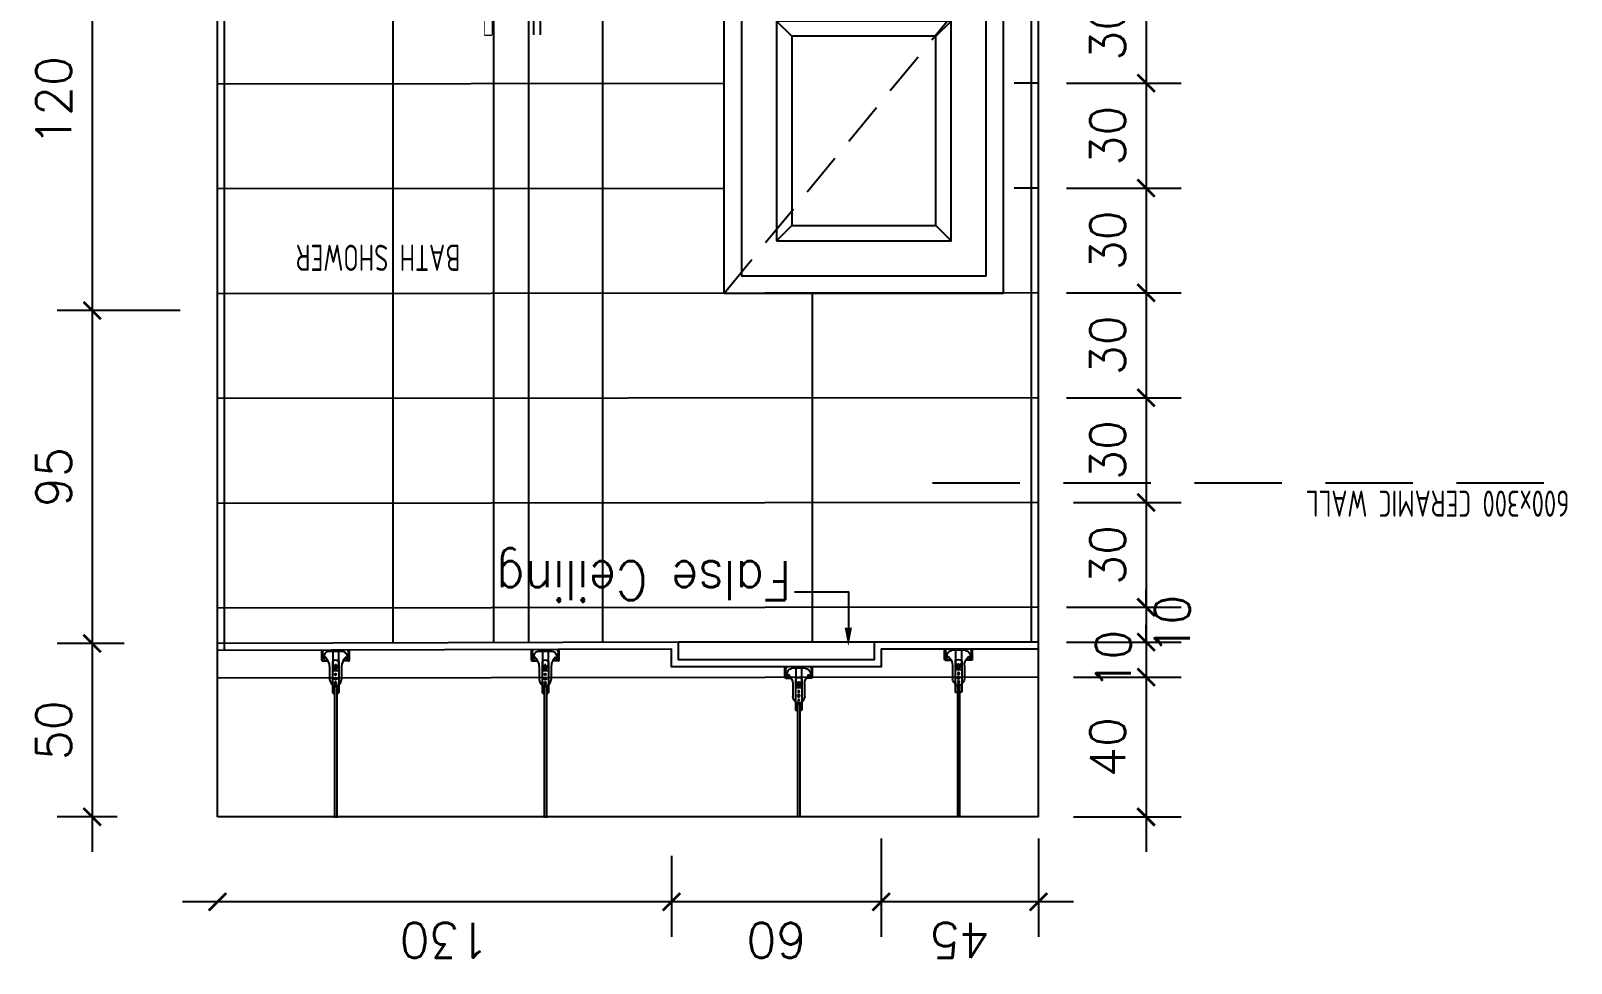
# Model space of a CAD drawing. Header units: centimetres. Extents: x -1797 to 2001, y -8788 to 1856.
# Drawn here: x -1004 to -563.1, y -7375.6 to -7108.8 of the extents above; entities that cross this region are included whole.
import ezdxf
from ezdxf.xclip import XClip

# ---------------------------------------------------------------- set-up
doc = ezdxf.new("R2010")
doc.units = ezdxf.units.CM
doc.header["$LTSCALE"] = 100
doc.header["$MEASUREMENT"] = 0
doc.header["$XCLIPFRAME"] = 0
doc.set_wipeout_variables(frame=1)
doc.header["$PDMODE"] = 35
doc.linetypes.add('HIDDEN', pattern=[0.375, 0.25, -0.125])
for name, color, linetype in [('CEILING', 161, 'Continuous'), ('CEILING HANGER', 8, 'Continuous'), ('DIM', 1, 'Continuous'), ('DOOR', 1, 'Continuous'), ('HATCH-1', 252, 'Continuous'), ('HIDDEN -03', 8, 'HIDDEN'), ('ID_Flooring_02', 127, 'Continuous'), ('TEXT', 3, 'Continuous'), ('Text-1', 3, 'Continuous'), ('WALL-01', 7, 'Continuous'), ('WALL-03', 2, 'Continuous'), ('WALL-04', 1, 'Continuous'), ('WALL-05', 8, 'Continuous')]:
    doc.layers.add(name, color=color, linetype=linetype)
doc.styles.add('HB25Small', font='ARCHSTYL.SHX', dxfattribs={"width": 0.8, "height": 2.5})
doc.styles.add('ISO', font='isocp2.shx', dxfattribs={"width": 0.8})
doc.styles.add('ROMANS', font='romans')
doc.dimstyles.new('AS-17-100', dxfattribs={"dimtxt": 10, "dimasz": 5, "dimexe": 10, "dimexo": 10, "dimgap": 6, "dimtad": 1, "dimtoh": 1, "dimdec": 0, "dimdsep": 46, "dimtxsty": 'ROMANS', "dimblk1": 'ARCHTICK', "dimblk2": 'ARCHTICK', "dimsah": 1, "dimcen": 25, "dimdle": 10, "dimclrd": 1, "dimclre": 1, "dimclrt": 2, "dimadec": 0, "dimazin": 0, "dimtfac": 1, "dimtdec": 0, "dimtofl": 0, "dimtmove": 2, "dimatfit": 3, "dimldrblk": 'ARCHTICK', "dimfxl": 1, "dimtolj": 1, "dimtzin": 0, "dimarcsym": 0})
doc.dimstyles.new('DIM DET', dxfattribs={"dimtxt": 0.05, "dimasz": 0.025, "dimexe": 0.025, "dimexo": 0.025, "dimgap": 0.025, "dimtad": 1, "dimzin": 0, "dimdsep": 46, "dimtxsty": 'ISO', "dimblk": 'ARCHTICK', "dimcen": 0.1, "dimdle": 0.025, "dimclrd": 15, "dimclre": 15, "dimclrt": 2, "dimadec": 0, "dimazin": 0, "dimtfac": 1, "dimtmove": 2, "dimatfit": 0, "dimldrblk": 'ARCHTICK', "dimfxl": 0.17, "dimtzin": 1, "dimarcsym": 0})

# ---------------------------------------------------------------- blocks, each defined once
blk = doc.blocks.new('SUP')
at = {"layer": 'CEILING HANGER', "extrusion": (-6.56544e-09, 1.61575e-05, 1)}
for p, q in [((-555.86, -4415.29, 0.02), (-555.86, -4347.85, 0.02)), ((-555.25, -4415.29, 0.02), (-555.25, -4347.85, 0.02)), ((-556.44, -4415.38, 0.02), (-556.44, -4413.19, 0.02)), ((-554.61, -4415.38, 0.02), (-554.61, -4413.19, 0.02)), ((-557.24, -4420.73, 0.02), (-557.24, -4417, 0.02)), ((-556.44, -4422.11, 0.02), (-556.44, -4415.38, 0.02)), ((-556.34, -4415.29, 0.02), (-554.71, -4415.29, 0.02)), ((-555.86, -4414.67, 0.02), (-555.86, -4414.7, 0.02)), ((-555.86, -4414.7, 0.02), (-555.84, -4414.74, 0.02)), ((-555.84, -4414.74, 0.02), (-555.82, -4414.77, 0.02)), ((-555.82, -4414.77, 0.02), (-555.79, -4414.79, 0.02)), ((-555.79, -4414.79, 0.02), (-555.75, -4414.82, 0.02)), ((-555.75, -4414.82, 0.02), (-555.71, -4414.84, 0.02)), ((-555.71, -4414.84, 0.02), (-555.66, -4414.85, 0.02)), ((-555.66, -4414.85, 0.02), (-555.61, -4414.86, 0.02)), ((-555.61, -4414.86, 0.02), (-555.56, -4414.86, 0.02)), ((-555.56, -4414.86, 0.02), (-555.5, -4414.86, 0.02)), ((-555.5, -4414.86, 0.02), (-555.45, -4414.85, 0.02)), ((-555.45, -4414.85, 0.02), (-555.4, -4414.84, 0.02)), ((-555.4, -4414.84, 0.02), (-555.36, -4414.82, 0.02)), ((-555.36, -4414.82, 0.02), (-555.32, -4414.79, 0.02)), ((-555.32, -4414.79, 0.02), (-555.29, -4414.77, 0.02)), ((-555.29, -4414.77, 0.02), (-555.27, -4414.74, 0.02)), ((-555.27, -4414.74, 0.02), (-555.26, -4414.7, 0.02)), ((-555.26, -4414.7, 0.02), (-555.25, -4414.67, 0.02)), ((-554.61, -4422.1, 0.02), (-554.61, -4415.38, 0.02)), ((-553.82, -4420.73, 0.02), (-553.82, -4417, 0.02)), ((-559.25, -4422.29, 0.02), (-557.67, -4422.29, 0.02)), ((-554.61, -4419.5, 0.02), (-556.44, -4419.5, 0.02)), ((-556.35, -4425.11, 0.02), (-556.35, -4421.21, 0.02)), ((-556.29, -4421.21, 0.02), (-556.35, -4421.21, 0.02)), ((-556.23, -4421.14, 0.02), (-556.23, -4420.6, 0.02)), ((-554.89, -4420.53, 0.02), (-556.17, -4420.53, 0.02)), ((-555.24, -4420.02, 0.02), (-555.82, -4420.02, 0.02)), ((-555.24, -4420.27, 0.02), (-555.82, -4420.27, 0.02)), ((-555.74, -4421.21, 0.02), (-555.77, -4420.78, 0.02)), ((-555.28, -4420.78, 0.02), (-555.77, -4420.78, 0.02)), ((-555.74, -4421.21, 0.02), (-555.31, -4421.21, 0.02)), ((-555.31, -4421.21, 0.02), (-555.28, -4420.78, 0.02)), ((-554.83, -4421.14, 0.02), (-554.83, -4420.6, 0.02)), ((-554.71, -4421.21, 0.02), (-554.77, -4421.21, 0.02)), ((-554.71, -4425.11, 0.02), (-554.71, -4421.21, 0.02)), ((-551.81, -4422.29, 0.02), (-553.39, -4422.29, 0.02)), ((-559.5, -4422.53, 0.02), (-559.5, -4426.15, 0.02)), ((-559.37, -4423.36, 0.02), (-559.5, -4423.36, 0.02)), ((-559.5, -4426.15, 0.02), (-559.5, -4427.62, 0.02)), ((-559.37, -4422.53, 0.02), (-559.37, -4426.15, 0.02)), ((-559.37, -4426.15, 0.02), (-559.37, -4427.62, 0.02)), ((-559.25, -4422.41, 0.02), (-557.74, -4422.41, 0.02)), ((-558.92, -4423.15, 0.02), (-558.92, -4423.41, 0.02)), ((-558.73, -4424.21, 0.02), (-558.9, -4423.57, 0.02)), ((-558.57, -4423.16, 0.02), (-558.6, -4423.08, 0.02)), ((-558.4, -4423.28, 0.02), (-558.4, -4423.28, 0.02)), ((-556.23, -4425.11, 0.02), (-557.55, -4425.11, 0.02)), ((-554.83, -4425.11, 0.02), (-556.23, -4425.11, 0.02)), ((-555.07, -4425.48, 0.02), (-555.99, -4425.48, 0.02)), ((-553.5, -4425.11, 0.02), (-554.83, -4425.11, 0.02)), ((-551.81, -4422.41, 0.02), (-553.32, -4422.41, 0.02)), ((-552.66, -4423.28, 0.02), (-552.66, -4423.28, 0.02)), ((-552.49, -4423.16, 0.02), (-552.46, -4423.08, 0.02)), ((-552.33, -4424.21, 0.02), (-552.15, -4423.57, 0.02)), ((-552.13, -4423.15, 0.02), (-552.13, -4423.41, 0.02)), ((-551.68, -4422.53, 0.02), (-551.68, -4426.15, 0.02)), ((-551.68, -4423.36, 0.02), (-551.56, -4423.36, 0.02)), ((-551.68, -4426.15, 0.02), (-551.68, -4427.62, 0.02)), ((-551.56, -4422.53, 0.02), (-551.56, -4426.15, 0.02)), ((-551.56, -4426.15, 0.02), (-551.56, -4427.62, 0.02)), ((-559.5, -4427.62, 0.02), (-559.37, -4427.62, 0.02)), ((-551.56, -4427.62, 0.02), (-551.68, -4427.62, 0.02))]:
    blk.add_line(p, q, dxfattribs=at)
at = {"layer": 'CEILING HANGER', "extrusion": (-6.56544e-09, 1.61575e-05, 1), "const_width": 0.244, "elevation": -0.07}
blk.add_lwpolyline([(-558.58, -4423.04, 1), (-559.07, -4423.04), (-559.07, -4423.22, 0.267949), (-558.99, -4423.35, -0.57735), (-558.99, -4423.61, 0.267949), (-559.07, -4423.75), (-559.07, -4424.04, 0.267949), (-558.99, -4424.17, -0.57735), (-558.99, -4424.43, 0.267949), (-559.07, -4424.56), (-559.07, -4424.85, 0.267949), (-558.99, -4424.98, -0.57735), (-558.99, -4425.25, 0.267949), (-559.07, -4425.38), (-559.07, -4425.7, 0.414214), (-558.92, -4425.85), (-558.23, -4425.85, 0.247529), (-558.1, -4425.78, -0.247529), (-557.98, -4425.72), (-557.55, -4425.72, -0.247529), (-557.43, -4425.78, 0.247529), (-557.3, -4425.85), (-555.79, -4425.85, 0.267949), (-555.66, -4425.77, -0.57735), (-555.4, -4425.77, 0.267949), (-555.26, -4425.85), (-553.76, -4425.85, 0.247529), (-553.63, -4425.78, -0.247529), (-553.51, -4425.72), (-553.08, -4425.72, -0.247529), (-552.95, -4425.78, 0.247529), (-552.83, -4425.85), (-552.14, -4425.85, 0.414214), (-551.99, -4425.7), (-551.99, -4425.38, 0.267949), (-552.07, -4425.25, -0.57735), (-552.07, -4424.98, 0.267949), (-551.99, -4424.85), (-551.99, -4424.56, 0.267949), (-552.07, -4424.43, -0.57735), (-552.07, -4424.17, 0.267949), (-551.99, -4424.04), (-551.99, -4423.75, 0.267949), (-552.07, -4423.61, -0.57735), (-552.07, -4423.35, 0.267949), (-551.99, -4423.22), (-551.99, -4423.04, 1), (-552.48, -4423.04)], format="xyb", dxfattribs=at)
at = {"layer": 'CEILING HANGER', "extrusion": (-6.56544e-09, 1.61575e-05, 1)}
for centre, radius in [((-555.53, -4417.24, -0.05), 0.342), ((-555.53, -4416.02, -0.05), 0.252), ((-555.53, -4418.46, -0.05), 0.252)]:
    blk.add_circle(centre, radius, dxfattribs=at)
for centre, radius, start, end in [((-555.53, -4414.15, -0.05), 1.33, 104.5031, 133.577), ((-555.53, -4414.15, -0.05), 1.33, 46.3713, 77.9165), ((-554.37, -4417.4, -0.05), 2.89, 132.9462, 171.8788), ((-556.68, -4417.4, -0.05), 2.89, 8.1212, 47.0538), ((-559.25, -4422.53, -0.05), 0.244, 90, 180), ((-560.29, -4420.73, -0.05), 3.05, 315.5755, 360), ((-555.53, -4421.14, -0.05), 1.33, 226.423, 313.6287), ((-556.29, -4421.14, -0.05), 0.061, 270, 360), ((-556.17, -4420.6, -0.05), 0.061, 90, 180), ((-555.82, -4420.14, -0.05), 0.122, 90, 270), ((-555.24, -4420.14, -0.05), 0.122, 270, 90), ((-554.89, -4420.6, -0.05), 0.061, 360, 90), ((-554.77, -4421.14, -0.05), 0.061, 180, 270), ((-550.77, -4420.73, -0.05), 3.05, 180, 224.4246), ((-551.81, -4422.53, -0.05), 0.244, 360, 90), ((-559.25, -4422.53, -0.05), 0.122, 90, 180), ((-558.74, -4423.15, -0.05), 0.183, 102.9976, 180), ((-558.31, -4423.41, -0.05), 0.61, 180, 195), ((-557.47, -4423.62, -0.05), 1.37, 195, 270), ((-558.75, -4423.09, -0.05), 0.122, 77.0024, 102.9976), ((-558.77, -4423.15, -0.05), 0.183, 20, 77.0024), ((-558.4, -4423.1, -0.05), 0.183, 200, 270), ((-558.4, -4423.1, -0.05), 0.183, 270, 357.8496), ((-557.85, -4423.12, -0.05), 0.366, 135.5755, 177.8496), ((-555.99, -4425.11, -0.05), 0.366, 180, 270), ((-555.07, -4425.11, -0.05), 0.366, 270, 360), ((-553.58, -4423.62, -0.05), 1.37, 270, 345), ((-553.21, -4423.12, -0.05), 0.366, 2.1504, 44.4246), ((-552.66, -4423.1, -0.05), 0.183, 182.1504, 270), ((-552.66, -4423.1, -0.05), 0.183, 270, 340), ((-552.29, -4423.15, -0.05), 0.183, 102.9976, 160), ((-552.3, -4423.09, -0.05), 0.122, 77.0024, 102.9976), ((-552.32, -4423.15, -0.05), 0.183, 360, 77.0024), ((-552.74, -4423.41, -0.05), 0.61, 345, 360), ((-551.81, -4422.53, -0.05), 0.122, 360, 90)]:
    blk.add_arc(centre, radius, start, end, dxfattribs=at)
blk = doc.blocks.new('FALSE CEILING')
at = {"xscale": -1}
for p in [(-1545.11, 4427.62, -0.02), (-1485.11, 4427.62, -0.02), (-1425.11, 4427.62, -0.02), (-1365.11, 4427.62, -0.02), (-1305.11, 4427.62, -0.02), (-1245.11, 4427.62, -0.02), (-1185.11, 4427.62, -0.02), (-1125.11, 4427.62, -0.02), (-1065.11, 4427.62, -0.02), (-1005.11, 4427.62, -0.02), (-945.11, 4427.62, -0.02), (-885.11, 4427.62, -0.02), (-825.11, 4427.62, -0.02), (-765.11, 4427.62, -0.02), (-705.11, 4427.62, -0.02), (-645.11, 4427.62, -0.02), (-585.11, 4427.62, -0.02), (-525.11, 4427.62, -0.02), (-465.11, 4427.62, -0.02), (-405.11, 4427.62, -0.02), (-345.11, 4427.62, -0.02), (-285.11, 4427.62, -0.02), (-225.11, 4427.62, -0.02), (-165.11, 4427.62, -0.02), (-105.11, 4427.62, -0.02), (-45.11, 4427.62, -0.02), (14.89, 4427.62, -0.02), (74.89, 4427.62, -0.02), (134.89, 4427.62, -0.02), (194.89, 4427.62, -0.02), (254.89, 4427.62, -0.02), (314.89, 4427.62, -0.02), (374.89, 4427.62, -0.02), (434.89, 4427.62, -0.02)]:
    blk.add_blockref('SUP', p, dxfattribs=at)
blk = doc.blocks.new('_ARCHTICK')
at = {"color": 0, "linetype": 'ByBlock', "const_width": 0.15}
blk.add_lwpolyline([(-0.5, -0.5), (0.5, 0.5)], dxfattribs=at)
blk = doc.blocks.new('*D789')
at = {"layer": 'Defpoints', "color": 0, "transparency": 16777216}
for p in [(-967.32, -7068.86), (-986.43, -7188.86), (-951.2, -7188.86)]:
    blk.add_point(p, dxfattribs=at)
at = {"layer": 'DIM', "color": 1, "lineweight": -2, "transparency": 16777216}
for p, q in [((-986.43, -7058.86), (-986.43, -7198.86)), ((-977.32, -7068.86), (-996.43, -7068.86)), ((-961.2, -7188.86), (-996.43, -7188.86))]:
    blk.add_line(p, q, dxfattribs=at)
at = {"layer": 'DIM', "color": 1, "lineweight": -2, "transparency": 16777216, "xscale": 5, "yscale": 5, "zscale": 5}
for p, rotation in [((-986.43, -7068.86), 90), ((-986.43, -7188.86), 270)]:
    blk.add_blockref('_ARCHTICK', p, dxfattribs=dict(at, rotation=rotation))
at = {"layer": 'DIM', "color": 2, "transparency": 16777216, "insert": (-997.43, -7128.86), "char_height": 10, "attachment_point": 5, "rotation": 90, "style": 'ROMANS'}
blk.add_mtext('\\A1;120', dxfattribs=at)
blk = doc.blocks.new('*D790')
at = {"layer": 'Defpoints', "color": 0, "transparency": 16777216}
for p in [(-951.2, -7188.86), (-986.43, -7284.13), (-967.32, -7284.13, 0)]:
    blk.add_point(p, dxfattribs=at)
at = {"layer": 'DIM', "color": 1, "lineweight": -2, "transparency": 16777216}
for p, q in [((-986.43, -7178.86), (-986.43, -7294.13)), ((-961.2, -7188.86), (-996.43, -7188.86)), ((-977.32, -7284.13), (-996.43, -7284.13))]:
    blk.add_line(p, q, dxfattribs=at)
at = {"layer": 'DIM', "color": 1, "lineweight": -2, "transparency": 16777216, "xscale": 5, "yscale": 5, "zscale": 5}
for p, rotation in [((-986.43, -7188.86), 90), ((-986.43, -7284.13), 270)]:
    blk.add_blockref('_ARCHTICK', p, dxfattribs=dict(at, rotation=rotation))
at = {"layer": 'DIM', "color": 2, "transparency": 16777216, "insert": (-997.43, -7236.5), "char_height": 10, "attachment_point": 5, "rotation": 90, "style": 'ROMANS'}
blk.add_mtext('\\A1;95', dxfattribs=at)
blk = doc.blocks.new('*D791')
at = {"layer": 'Defpoints', "color": 0, "transparency": 16777216}
for p in [(-967.32, -7284.13, 0), (-986.43, -7333.77), (-969.32, -7333.77)]:
    blk.add_point(p, dxfattribs=at)
at = {"layer": 'DIM', "color": 1, "lineweight": -2, "transparency": 16777216}
for p, q in [((-986.43, -7274.13), (-986.43, -7343.77)), ((-977.32, -7284.13), (-996.43, -7284.13)), ((-979.32, -7333.77), (-996.43, -7333.77))]:
    blk.add_line(p, q, dxfattribs=at)
at = {"layer": 'DIM', "color": 1, "lineweight": -2, "transparency": 16777216, "xscale": 5, "yscale": 5, "zscale": 5}
for p, rotation in [((-986.43, -7284.13), 90), ((-986.43, -7333.77), 270)]:
    blk.add_blockref('_ARCHTICK', p, dxfattribs=dict(at, rotation=rotation))
at = {"layer": 'DIM', "color": 2, "transparency": 16777216, "insert": (-997.43, -7308.95), "char_height": 10, "attachment_point": 5, "rotation": 90, "style": 'ROMANS'}
blk.add_mtext('\\A1;50', dxfattribs=at)
blk = doc.blocks.new('*D794')
at = {"layer": 'Defpoints', "color": 0, "transparency": 16777216}
for p in [(-715.53, -7093.77), (-717.53, -7123.77), (-684.75, -7123.77)]:
    blk.add_point(p, dxfattribs=at)
at = {"layer": 'DIM', "color": 1, "lineweight": -2, "transparency": 16777216}
for p, q in [((-684.75, -7083.77), (-684.75, -7133.77)), ((-705.53, -7093.77), (-674.75, -7093.77)), ((-707.53, -7123.77), (-674.75, -7123.77))]:
    blk.add_line(p, q, dxfattribs=at)
at = {"layer": 'DIM', "color": 1, "lineweight": -2, "transparency": 16777216, "xscale": 5, "yscale": 5, "zscale": 5}
for p, rotation in [((-684.75, -7093.77), 90), ((-684.75, -7123.77), 270)]:
    blk.add_blockref('_ARCHTICK', p, dxfattribs=dict(at, rotation=rotation))
at = {"layer": 'DIM', "color": 2, "transparency": 16777216, "insert": (-695.75, -7108.77), "char_height": 10, "attachment_point": 5, "rotation": 90, "style": 'ROMANS'}
blk.add_mtext('\\A1;30', dxfattribs=at)
blk = doc.blocks.new('*D795')
at = {"layer": 'Defpoints', "color": 0, "transparency": 16777216}
for p in [(-717.53, -7123.77), (-717.53, -7153.77), (-684.75, -7153.77)]:
    blk.add_point(p, dxfattribs=at)
at = {"layer": 'DIM', "color": 1, "lineweight": -2, "transparency": 16777216}
for p, q in [((-684.75, -7113.77), (-684.75, -7163.77)), ((-707.53, -7123.77), (-674.75, -7123.77)), ((-707.53, -7153.77), (-674.75, -7153.77))]:
    blk.add_line(p, q, dxfattribs=at)
at = {"layer": 'DIM', "color": 1, "lineweight": -2, "transparency": 16777216, "xscale": 5, "yscale": 5, "zscale": 5}
for p, rotation in [((-684.75, -7123.77), 90), ((-684.75, -7153.77), 270)]:
    blk.add_blockref('_ARCHTICK', p, dxfattribs=dict(at, rotation=rotation))
at = {"layer": 'DIM', "color": 2, "transparency": 16777216, "insert": (-695.75, -7138.77), "char_height": 10, "attachment_point": 5, "rotation": 90, "style": 'ROMANS'}
blk.add_mtext('\\A1;30', dxfattribs=at)
blk = doc.blocks.new('*D796')
at = {"layer": 'Defpoints', "color": 0, "transparency": 16777216}
for p in [(-717.53, -7153.77), (-717.53, -7183.77), (-684.75, -7183.77)]:
    blk.add_point(p, dxfattribs=at)
at = {"layer": 'DIM', "color": 1, "lineweight": -2, "transparency": 16777216}
for p, q in [((-684.75, -7143.77), (-684.75, -7193.77)), ((-707.53, -7153.77), (-674.75, -7153.77)), ((-707.53, -7183.77), (-674.75, -7183.77))]:
    blk.add_line(p, q, dxfattribs=at)
at = {"layer": 'DIM', "color": 1, "lineweight": -2, "transparency": 16777216, "xscale": 5, "yscale": 5, "zscale": 5}
for p, rotation in [((-684.75, -7153.77), 90), ((-684.75, -7183.77), 270)]:
    blk.add_blockref('_ARCHTICK', p, dxfattribs=dict(at, rotation=rotation))
at = {"layer": 'DIM', "color": 2, "transparency": 16777216, "insert": (-695.75, -7168.77), "char_height": 10, "attachment_point": 5, "rotation": 90, "style": 'ROMANS'}
blk.add_mtext('\\A1;30', dxfattribs=at)
blk = doc.blocks.new('*D797')
at = {"layer": 'Defpoints', "color": 0, "transparency": 16777216}
for p in [(-717.53, -7183.77), (-717.53, -7213.77), (-684.75, -7213.77)]:
    blk.add_point(p, dxfattribs=at)
at = {"layer": 'DIM', "color": 1, "lineweight": -2, "transparency": 16777216}
for p, q in [((-684.75, -7173.77), (-684.75, -7223.77)), ((-707.53, -7183.77), (-674.75, -7183.77)), ((-707.53, -7213.77), (-674.75, -7213.77))]:
    blk.add_line(p, q, dxfattribs=at)
at = {"layer": 'DIM', "color": 1, "lineweight": -2, "transparency": 16777216, "xscale": 5, "yscale": 5, "zscale": 5}
for p, rotation in [((-684.75, -7183.77), 90), ((-684.75, -7213.77), 270)]:
    blk.add_blockref('_ARCHTICK', p, dxfattribs=dict(at, rotation=rotation))
at = {"layer": 'DIM', "color": 2, "transparency": 16777216, "insert": (-695.75, -7198.77), "char_height": 10, "attachment_point": 5, "rotation": 90, "style": 'ROMANS'}
blk.add_mtext('\\A1;30', dxfattribs=at)
blk = doc.blocks.new('*D798')
at = {"layer": 'Defpoints', "color": 0, "transparency": 16777216}
for p in [(-717.53, -7213.77), (-715.53, -7243.77), (-684.75, -7243.77)]:
    blk.add_point(p, dxfattribs=at)
at = {"layer": 'DIM', "color": 1, "lineweight": -2, "transparency": 16777216}
for p, q in [((-684.75, -7203.77), (-684.75, -7253.77)), ((-707.53, -7213.77), (-674.75, -7213.77)), ((-705.53, -7243.77), (-674.75, -7243.77))]:
    blk.add_line(p, q, dxfattribs=at)
at = {"layer": 'DIM', "color": 1, "lineweight": -2, "transparency": 16777216, "xscale": 5, "yscale": 5, "zscale": 5}
for p, rotation in [((-684.75, -7213.77), 90), ((-684.75, -7243.77), 270)]:
    blk.add_blockref('_ARCHTICK', p, dxfattribs=dict(at, rotation=rotation))
at = {"layer": 'DIM', "color": 2, "transparency": 16777216, "insert": (-695.75, -7228.77), "char_height": 10, "attachment_point": 5, "rotation": 90, "style": 'ROMANS'}
blk.add_mtext('\\A1;30', dxfattribs=at)
blk = doc.blocks.new('*D799')
at = {"layer": 'Defpoints', "color": 0, "transparency": 16777216}
for p in [(-715.53, -7243.77), (-717.53, -7273.77), (-684.75, -7273.77)]:
    blk.add_point(p, dxfattribs=at)
at = {"layer": 'DIM', "color": 1, "lineweight": -2, "transparency": 16777216}
for p, q in [((-684.75, -7233.77), (-684.75, -7283.77)), ((-705.53, -7243.77), (-674.75, -7243.77)), ((-707.53, -7273.77), (-674.75, -7273.77))]:
    blk.add_line(p, q, dxfattribs=at)
at = {"layer": 'DIM', "color": 1, "lineweight": -2, "transparency": 16777216, "xscale": 5, "yscale": 5, "zscale": 5}
for p, rotation in [((-684.75, -7243.77), 90), ((-684.75, -7273.77), 270)]:
    blk.add_blockref('_ARCHTICK', p, dxfattribs=dict(at, rotation=rotation))
at = {"layer": 'DIM', "color": 2, "transparency": 16777216, "insert": (-695.75, -7258.77), "char_height": 10, "attachment_point": 5, "rotation": 90, "style": 'ROMANS'}
blk.add_mtext('\\A1;30', dxfattribs=at)
blk = doc.blocks.new('*D800')
at = {"layer": 'Defpoints', "color": 0, "transparency": 16777216}
for p in [(-717.53, -7273.77), (-717.53, -7283.77), (-684.75, -7283.77)]:
    blk.add_point(p, dxfattribs=at)
at = {"layer": 'DIM', "color": 1, "lineweight": -2, "transparency": 16777216}
for p, q in [((-684.75, -7273.77), (-684.75, -7268.77)), ((-707.53, -7273.77), (-674.75, -7273.77)), ((-707.53, -7283.77), (-674.75, -7283.77)), ((-684.75, -7283.77), (-684.75, -7288.77))]:
    blk.add_line(p, q, dxfattribs=at)
at = {"layer": 'DIM', "color": 1, "lineweight": -2, "transparency": 16777216, "xscale": 5, "yscale": 5, "zscale": 5}
for p, rotation in [((-684.75, -7273.77), 270), ((-684.75, -7283.77), 90)]:
    blk.add_blockref('_ARCHTICK', p, dxfattribs=dict(at, rotation=rotation))
at = {"layer": 'DIM', "color": 2, "transparency": 16777216, "insert": (-677.26, -7278.77), "char_height": 10, "attachment_point": 5, "rotation": 90, "style": 'ROMANS'}
blk.add_mtext('\\A1;10', dxfattribs=at)
blk = doc.blocks.new('*D801')
at = {"layer": 'Defpoints', "color": 0, "transparency": 16777216}
for p in [(-717.53, -7283.77), (-715.53, -7293.77), (-684.75, -7293.77)]:
    blk.add_point(p, dxfattribs=at)
at = {"layer": 'DIM', "color": 1, "lineweight": -2, "transparency": 16777216}
for p, q in [((-684.75, -7283.77), (-684.75, -7278.77)), ((-707.53, -7283.77), (-674.75, -7283.77)), ((-705.53, -7293.77), (-674.75, -7293.77)), ((-684.75, -7293.77), (-684.75, -7298.77))]:
    blk.add_line(p, q, dxfattribs=at)
at = {"layer": 'DIM', "color": 1, "lineweight": -2, "transparency": 16777216, "xscale": 5, "yscale": 5, "zscale": 5}
for p, rotation in [((-684.75, -7283.77), 270), ((-684.75, -7293.77), 90)]:
    blk.add_blockref('_ARCHTICK', p, dxfattribs=dict(at, rotation=rotation))
at = {"layer": 'DIM', "color": 2, "transparency": 16777216, "insert": (-694.14, -7288.77), "char_height": 10, "attachment_point": 5, "rotation": 90, "style": 'ROMANS'}
blk.add_mtext('\\A1;10', dxfattribs=at)
blk = doc.blocks.new('*D802')
at = {"layer": 'Defpoints', "color": 0, "transparency": 16777216}
for p in [(-715.53, -7293.77), (-715.53, -7333.77), (-684.75, -7333.77)]:
    blk.add_point(p, dxfattribs=at)
at = {"layer": 'DIM', "color": 1, "lineweight": -2, "transparency": 16777216}
for p, q in [((-684.75, -7283.77), (-684.75, -7343.77)), ((-705.53, -7293.77), (-674.75, -7293.77)), ((-705.53, -7333.77), (-674.75, -7333.77))]:
    blk.add_line(p, q, dxfattribs=at)
at = {"layer": 'DIM', "color": 1, "lineweight": -2, "transparency": 16777216, "xscale": 5, "yscale": 5, "zscale": 5}
for p, rotation in [((-684.75, -7293.77), 90), ((-684.75, -7333.77), 270)]:
    blk.add_blockref('_ARCHTICK', p, dxfattribs=dict(at, rotation=rotation))
at = {"layer": 'DIM', "color": 2, "transparency": 16777216, "insert": (-695.75, -7313.77), "char_height": 10, "attachment_point": 5, "rotation": 90, "style": 'ROMANS'}
blk.add_mtext('\\A1;40', dxfattribs=at)
blk = doc.blocks.new('shower_d')
at = {"layer": 'HATCH-1'}
h = blk.add_hatch(dxfattribs=at)
h.set_pattern_fill('ANSI36', color=256, scale=10)
h.set_pattern_definition([(45, (32585.1079, -17820.0297), (0.662912607, 2.43067956), [3.125, -0.625, 0, -0.625])])
h.paths.add_polyline_path([(2434.18, -5355.46), (2444.18, -5355.46), (2444.18, -5365.46), (2434.18, -5365.46)])
at = {"layer": 'WALL-01'}
for p, q in [((2444.18, -5355.46), (2434.18, -5355.46)), ((2434.18, -5355.46), (2434.18, -5365.46)), ((2444.18, -5355.46), (2444.18, -5365.46))]:
    blk.add_line(p, q, dxfattribs=at)
at = {"layer": 'WALL-03'}
for p, q in [((2434.18, -5355.46), (2434.18, -5055.58)), ((2444.18, -5355.46), (2444.18, -5055.58))]:
    blk.add_line(p, q, dxfattribs=at)
at = {"layer": 'WALL-04'}
for p, q in [((2445.68, -5289.46), (2445.68, -5229.46)), ((2447.68, -5229.46), (2447.68, -5289.46)), ((2439.68, -5283.46), (2433.68, -5283.46)), ((2439.68, -5285.46), (2433.68, -5285.46)), ((2439.68, -5283.46), (2445.68, -5283.46)), ((2439.68, -5285.46), (2445.68, -5285.46)), ((2445.68, -5289.46), (2447.68, -5289.46)), ((2443.68, -5354.46), (2434.68, -5354.46)), ((2443.68, -5355.46), (2434.68, -5355.46))]:
    blk.add_line(p, q, dxfattribs=at)
for points in [[(2433.68, -5229.46), (2433.68, -5289.46), (2431.68, -5289.46), (2431.68, -5229.46)], [(2436.18, -5352.46), (2438.18, -5352.46), (2438.18, -5354.46), (2436.18, -5354.46)], [(2438.18, -5352.46), (2440.18, -5352.46), (2440.18, -5354.46), (2438.18, -5354.46)], [(2440.18, -5352.46), (2442.18, -5352.46), (2442.18, -5354.46), (2440.18, -5354.46)]]:
    blk.add_lwpolyline(points, close=True, dxfattribs=at)
for points in [[(2436.18, -5283.46), (2436.18, -5235.46)], [(2436.18, -5283.46), (2436.18, -5235.46)], [(2438.18, -5283.46), (2438.18, -5235.46)], [(2438.18, -5235.46), (2438.18, -5283.46)], [(2440.18, -5235.46), (2440.18, -5283.46)], [(2442.18, -5235.46), (2442.18, -5283.46)], [(2436.18, -5352.46), (2436.18, -5285.46)], [(2438.18, -5352.46), (2438.18, -5285.46)], [(2440.18, -5285.46), (2440.18, -5352.46)], [(2442.18, -5285.46), (2442.18, -5352.46)]]:
    blk.add_lwpolyline(points, dxfattribs=at)
for centre, start, end in [((2434.68, -5354.96), 90, 270), ((2443.68, -5354.96), 270, 90)]:
    blk.add_arc(centre, 0.5, start, end, dxfattribs=at)
at = {"layer": 'WALL-05'}
for p, q in [((2438.18, -5354.46), (2436.18, -5352.46)), ((2436.18, -5354.46), (2438.18, -5352.46)), ((2440.18, -5354.46), (2438.18, -5352.46)), ((2438.18, -5354.46), (2440.18, -5352.46)), ((2442.18, -5354.46), (2440.18, -5352.46)), ((2440.18, -5354.46), (2442.18, -5352.46))]:
    blk.add_line(p, q, dxfattribs=at)
for points in [[(2436.68, -5283.46), (2436.68, -5235.46)], [(2437.68, -5235.46), (2437.68, -5283.46)], [(2438.68, -5283.46), (2438.68, -5235.46)], [(2439.68, -5235.46), (2439.68, -5283.46)], [(2440.68, -5283.46), (2440.68, -5235.46)], [(2441.68, -5235.46), (2441.68, -5283.46)], [(2437.68, -5285.46), (2437.68, -5352.46), (2436.68, -5352.46), (2436.68, -5285.46)], [(2439.68, -5285.46), (2439.68, -5352.46), (2438.68, -5352.46), (2438.68, -5285.46)], [(2441.68, -5285.46), (2441.68, -5352.46), (2440.68, -5352.46), (2440.68, -5285.46)]]:
    blk.add_lwpolyline(points, dxfattribs=at)
blk.add_wipeout([(2433.68, -5229.46), (2433.68, -5289.46), (2431.68, -5289.46), (2431.68, -5229.46)]).dxf.layer = 'WALL-04'
blk = doc.blocks.new('*D811')
at = {"layer": 'Defpoints', "color": 0, "transparency": 16777216}
for p in [(-760.58, -7329.94, 0), (-715.53, -7329.94, 0), (-760.58, -7358.06)]:
    blk.add_point(p, dxfattribs=at)
at = {"layer": 'DIM', "color": 1, "lineweight": -2, "transparency": 16777216}
for p, q in [((-760.58, -7339.94), (-760.58, -7368.06)), ((-715.53, -7339.94), (-715.53, -7368.06)), ((-705.53, -7358.06), (-770.58, -7358.06))]:
    blk.add_line(p, q, dxfattribs=at)
at = {"layer": 'DIM', "color": 1, "lineweight": -2, "transparency": 16777216, "xscale": 5, "yscale": 5, "zscale": 5, "rotation": 180}
blk.add_blockref('_ARCHTICK', (-760.58, -7358.06), dxfattribs=at)
at = {"layer": 'DIM', "color": 1, "lineweight": -2, "transparency": 16777216, "xscale": 5, "yscale": 5, "zscale": 5}
blk.add_blockref('_ARCHTICK', (-715.53, -7358.06), dxfattribs=at)
at = {"layer": 'DIM', "color": 2, "transparency": 16777216, "insert": (-738.05, -7369.06), "char_height": 10, "attachment_point": 5, "rotation": 180, "style": 'ROMANS'}
blk.add_mtext('\\A1;45', dxfattribs=at)
blk = doc.blocks.new('*D812')
at = {"layer": 'Defpoints', "color": 0, "transparency": 16777216}
for p in [(-760.58, -7329.94, 0), (-820.58, -7334.94, 0), (-820.58, -7358.06)]:
    blk.add_point(p, dxfattribs=at)
at = {"layer": 'DIM', "color": 1, "lineweight": -2, "transparency": 16777216}
for p, q in [((-760.58, -7339.94), (-760.58, -7368.06)), ((-820.58, -7344.94), (-820.58, -7368.06)), ((-750.58, -7358.06), (-830.58, -7358.06))]:
    blk.add_line(p, q, dxfattribs=at)
at = {"layer": 'DIM', "color": 1, "lineweight": -2, "transparency": 16777216, "xscale": 5, "yscale": 5, "zscale": 5, "rotation": 180}
blk.add_blockref('_ARCHTICK', (-820.58, -7358.06), dxfattribs=at)
at = {"layer": 'DIM', "color": 1, "lineweight": -2, "transparency": 16777216, "xscale": 5, "yscale": 5, "zscale": 5}
blk.add_blockref('_ARCHTICK', (-760.58, -7358.06), dxfattribs=at)
at = {"layer": 'DIM', "color": 2, "transparency": 16777216, "insert": (-790.58, -7369.06), "char_height": 10, "attachment_point": 5, "rotation": 180, "style": 'ROMANS'}
blk.add_mtext('\\A1;60', dxfattribs=at)
blk = doc.blocks.new('*D813')
at = {"layer": 'Defpoints', "color": 0, "transparency": 16777216}
for p in [(-820.58, -7334.94, 0), (-950.58, -7358.06), (-950.58, -7358.06)]:
    blk.add_point(p, dxfattribs=at)
at = {"layer": 'DIM', "color": 1, "lineweight": -2, "transparency": 16777216}
for p, q in [((-820.58, -7344.94), (-820.58, -7368.06)), ((-810.58, -7358.06), (-960.58, -7358.06))]:
    blk.add_line(p, q, dxfattribs=at)
at = {"layer": 'DIM', "color": 1, "lineweight": -2, "transparency": 16777216, "xscale": 5, "yscale": 5, "zscale": 5, "rotation": 180}
blk.add_blockref('_ARCHTICK', (-950.58, -7358.06), dxfattribs=at)
at = {"layer": 'DIM', "color": 1, "lineweight": -2, "transparency": 16777216, "xscale": 5, "yscale": 5, "zscale": 5}
blk.add_blockref('_ARCHTICK', (-820.58, -7358.06), dxfattribs=at)
at = {"layer": 'DIM', "color": 2, "transparency": 16777216, "insert": (-885.58, -7369.06), "char_height": 10, "attachment_point": 5, "rotation": 180, "style": 'ROMANS'}
blk.add_mtext('\\A1;130', dxfattribs=at)
blk = doc.blocks.new('WWW')
at = {"layer": 'DOOR', "color": 2}
blk.add_line((1105.99, 984.87, 0), (1105.99, 774.87, 0), dxfattribs=at)
at = {"layer": 'DOOR'}
for p, q in [((1045.36, 965.5, 0), (1041, 969.86, 0)), ((1090.99, 969.86, 0), (1086.62, 965.5, 0)), ((1045.36, 911.34, 0), (1041, 906.98, 0)), ((1086.62, 911.34, 0), (1090.99, 906.98, 0)), ((1045.36, 893.84, 0), (1041, 898.2, 0)), ((1086.62, 893.84, 0), (1090.99, 898.2, 0)), ((1094.81, 892.21, 0.13), (1094.81, 888.21, 0.13)), ((1098.81, 892.21, 0.13), (1094.81, 892.21, 0.13)), ((1098.81, 882.21, 0.13), (1098.81, 892.21, 0.13)), ((1086.81, 888.21, 0.13), (1086.81, 886.11, 0.13)), ((1096.81, 888.21, 0.13), (1086.81, 888.21, 0.13)), ((1086.81, 886.11, 0.13), (1096.81, 886.11, 0.13)), ((1094.81, 886.11, 0.13), (1094.81, 882.21, 0.13)), ((1094.81, 882.21, 0.13), (1098.81, 882.21, 0.13)), ((1045.36, 870.07, 0), (1041, 865.7, 0)), ((1086.62, 870.07, 0), (1090.99, 865.7, 0)), ((1045.36, 852.56, 0), (1041, 856.93, 0)), ((1090.99, 856.93, 0), (1086.62, 852.56, 0)), ((1045.36, 794.24, 0), (1041, 789.87, 0)), ((1090.99, 789.87, 0), (1086.62, 794.24, 0))]:
    blk.add_line(p, q, dxfattribs=at)
at = {"layer": 'DOOR', "color": 2, "elevation": 0}
blk.add_lwpolyline([(1105.99, 984.87), (1025.99, 984.87), (1025.99, 774.87), (1105.99, 774.87)], dxfattribs=at)
at = {"layer": 'DOOR', "color": 8, "linetype": 'HIDDEN', "ltscale": 0.5, "elevation": 0}
blk.add_lwpolyline([(1105.99, 984.87), (1025.99, 887.37), (1105.99, 774.87)], dxfattribs=at)
at = {"layer": 'DOOR', "elevation": 0}
for points in [[(1100.99, 779.87), (1100.99, 979.86), (1031, 979.86), (1031, 779.87)], [(1090.99, 969.86), (1041, 969.86), (1041, 906.98), (1090.99, 906.98)], [(1086.62, 965.5), (1045.36, 965.5), (1045.36, 911.34), (1086.62, 911.34)], [(1090.99, 898.2), (1041, 898.2), (1041, 865.7), (1090.99, 865.7)], [(1086.62, 893.84), (1045.36, 893.84), (1045.36, 870.07), (1086.62, 870.07)], [(1090.99, 856.93), (1041, 856.93), (1041, 789.87), (1090.99, 789.87)], [(1086.62, 852.56), (1045.36, 852.56), (1045.36, 794.24), (1086.62, 794.24)]]:
    blk.add_lwpolyline(points, close=True, dxfattribs=at)
at = {"layer": 'DOOR'}
blk.add_arc((1096.81, 887.16, 0.13), 1.05, 270, 90, dxfattribs=at)

msp = doc.modelspace()

# ---------------------------------------------------------------- linework, layer by layer
at = {"layer": 'CEILING', "elevation": 0}
for points in [[(-715.53, -7283.77), (-762.58, -7283.77), (-762.58, -7288.77), (-818.58, -7288.77), (-818.58, -7283.77), (-950.58, -7284.15)], [(-715.53, -7285.77), (-760.58, -7285.77), (-760.58, -7290.77), (-820.58, -7290.77), (-820.58, -7285.77), (-950.58, -7286.16)]]:
    msp.add_lwpolyline(points, dxfattribs=at)
at = {"layer": 'ID_Flooring_02'}
for p, q in [((-900.24, -7283.77, 0), (-900.24, -6973.87, 0)), ((-840.24, -7283.77, 0), (-840.24, -6973.87, 0)), ((-805.55, -7123.87), (-950.58, -7124.01)), ((-715.53, -7123.77), (-722.53, -7123.77)), ((-805.55, -7153.87), (-950.58, -7154.01)), ((-715.53, -7153.77), (-722.53, -7153.77)), ((-715.53, -7183.77), (-950.58, -7184.01)), ((-780.24, -7283.77, 0), (-780.24, -7183.79, 0)), ((-715.53, -7213.77), (-950.58, -7214.01)), ((-715.53, -7243.77), (-950.58, -7244.01)), ((-715.53, -7273.77), (-950.58, -7274.02, 0)), ((-715.53, -7293.77), (-950.58, -7294.02, 0))]:
    msp.add_line(p, q, dxfattribs=at)
at = {"layer": 'TEXT', "color": 2, "elevation": 0}
msp.add_lwpolyline([(-785.36, -7269.3), (-769.99, -7269.3), (-769.99, -7283)], dxfattribs=at)
msp.add_lwpolyline([(-769.99, -7284.85, 0, 2.08, 0), (-769.99, -7279.64, 2.08, 2.08, 0)], format="xyseb", dxfattribs=at)
at = {"layer": 'WALL-01'}
for p, q in [((-950.58, -7333.77), (-950.58, -6973.97)), ((-715.53, -7333.77), (-715.53, -6973.77)), ((-715.53, -7333.77), (-950.58, -7333.77, 0))]:
    msp.add_line(p, q, dxfattribs=at)
at = {"layer": 'WALL-03'}
msp.add_line((-762.58, -7283.77, 0), (-818.58, -7283.77, 0), dxfattribs=at)
at = {"layer": 'WALL-04'}
for p, q in [((-948.58, -7285.97), (-948.58, -6973.97)), ((-717.53, -7283.77), (-717.53, -6973.77))]:
    msp.add_line(p, q, dxfattribs=at)

# ---------------------------------------------------------------- block references
at = {"layer": 'CEILING HANGER'}
ref = msp.add_blockref('FALSE CEILING', (-468.04, -7283.52, 0), dxfattribs=dict(at, rotation=180))
XClip(ref).set_block_clipping_path([(238.0841531689, 2.2373224937), (312.3152302601, 50.248760368)])
ref = msp.add_blockref('FALSE CEILING', (-513.78, -7288.69, 0.02), dxfattribs=dict(at, rotation=180))
XClip(ref).set_block_clipping_path([(238.0841531689, 2.2373224937), (296.9879423683, 45.0796076272)])
at = {"layer": 'DIM'}
ref = msp.add_blockref('FALSE CEILING', (-1247.17, -7283.78, 0), dxfattribs=dict(at, xscale=-1, rotation=180))
XClip(ref).set_block_clipping_path([(296.8558886756, 2.2373224937), (399.969351084, 50.248760368)])
at = {"layer": 'DOOR', "rotation": 180}
msp.add_blockref('WWW', (300.44, -6198.99, 0), dxfattribs=at)

# ---------------------------------------------------------------- texts
at = {"layer": 'Text-1', "color": 3, "style": 'HB25Small', "width": 0.8}
for s, p in [('BATH SHOWER ', (-881.03, -7169.97)), ('600x300 CERAMIC WALL', (-563.67, -7240.34))]:
    msp.add_text(s, height=7.5, rotation=180, dxfattribs=at).set_placement(p)

# ---------------------------------------------------------------- dimensions: what is measured, and where the dimension line sits
at = {"layer": 'DIM'}
for base, p1, p2, angle, picture, middle in [((-986.43, -7188.86), (-967.32, -7068.86), (-951.2, -7188.86), 270, '*D789', (-997.43, -7128.86)), ((-684.75, -7123.77), (-715.53, -7093.77), (-717.53, -7123.77), 270, '*D794', (-695.75, -7108.77)), ((-684.75, -7153.77), (-717.53, -7123.77), (-717.53, -7153.77), 270, '*D795', (-695.75, -7138.77)), ((-684.75, -7183.77), (-717.53, -7153.77), (-717.53, -7183.77), 270, '*D796', (-695.75, -7168.77)), ((-684.75, -7213.77), (-717.53, -7183.77), (-717.53, -7213.77), 270, '*D797', (-695.75, -7198.77)), ((-986.43, -7284.13), (-951.2, -7188.86), (-967.32, -7284.13, 0), 270, '*D790', (-997.43, -7236.5)), ((-684.75, -7243.77), (-717.53, -7213.77), (-715.53, -7243.77), 270, '*D798', (-695.75, -7228.77)), ((-684.75, -7273.77), (-715.53, -7243.77), (-717.53, -7273.77), 270, '*D799', (-695.75, -7258.77)), ((-986.43, -7333.77), (-967.32, -7284.13, 0), (-969.32, -7333.77), 270, '*D791', (-997.43, -7308.95)), ((-684.75, -7333.77), (-715.53, -7293.77), (-715.53, -7333.77), 270, '*D802', (-695.75, -7313.77)), ((-820.58, -7358.06), (-760.58, -7329.94, 0), (-820.58, -7334.94, 0), 180, '*D812', (-790.58, -7369.06)), ((-760.58, -7358.06), (-715.53, -7329.94, 0), (-760.58, -7329.94, 0), 180, '*D811', (-738.05, -7369.06)), ((-950.58, -7358.06), (-820.58, -7334.94, 0), (-950.58, -7358.06), 180, '*D813', (-885.58, -7369.06))]:
    dim = msp.add_linear_dim(base=base, p1=p1, p2=p2, angle=angle, dimstyle='AS-17-100', dxfattribs=at)
    dim.commit()
    dim.dimension.update_dxf_attribs({"geometry": picture, "text_midpoint": middle})
for base, p1, p2, picture, middle in [((-684.75, -7283.77), (-717.53, -7273.77), (-717.53, -7283.77), '*D800', (-677.26, -7278.77)), ((-684.75, -7293.77), (-717.53, -7283.77), (-715.53, -7293.77), '*D801', (-694.14, -7288.77))]:
    dim = msp.add_linear_dim(base=base, p1=p1, p2=p2, angle=270, dimstyle='AS-17-100', dxfattribs=at)
    dim.commit()
    dim.dimension.update_dxf_attribs({"geometry": picture, "text_midpoint": middle, "dimtype": 160})

# ---------------------------------------------------------------- leaders
at = {"layer": 'HIDDEN -03'}
msp.add_leader([(-745.9, -7238.12), (-563.08, -7238.12)], dimstyle='DIM DET', override={"dimasz": 0.04, "dimtad": 0, "dimclrd": 251, "dimldrblk": 'Dot', "dimfxl": 0.1}, dxfattribs=at)

# ---------------------------------------------------------------- next in the draw order: block references
at = {"layer": 'WALL-01', "xscale": -1, "rotation": 180}
msp.add_blockref('shower_d', (-3305.75, -12339.35), dxfattribs=at)

# ---------------------------------------------------------------- next in the draw order: texts
at = {"layer": 'TEXT', "color": 3, "style": 'ROMANS', "width": 0.9}
msp.add_text('False Ceiling', height=11.1096, rotation=180, dxfattribs=at).set_placement((-786.39, -7260.58, 0))

doc.saveas('drawing.dxf')
